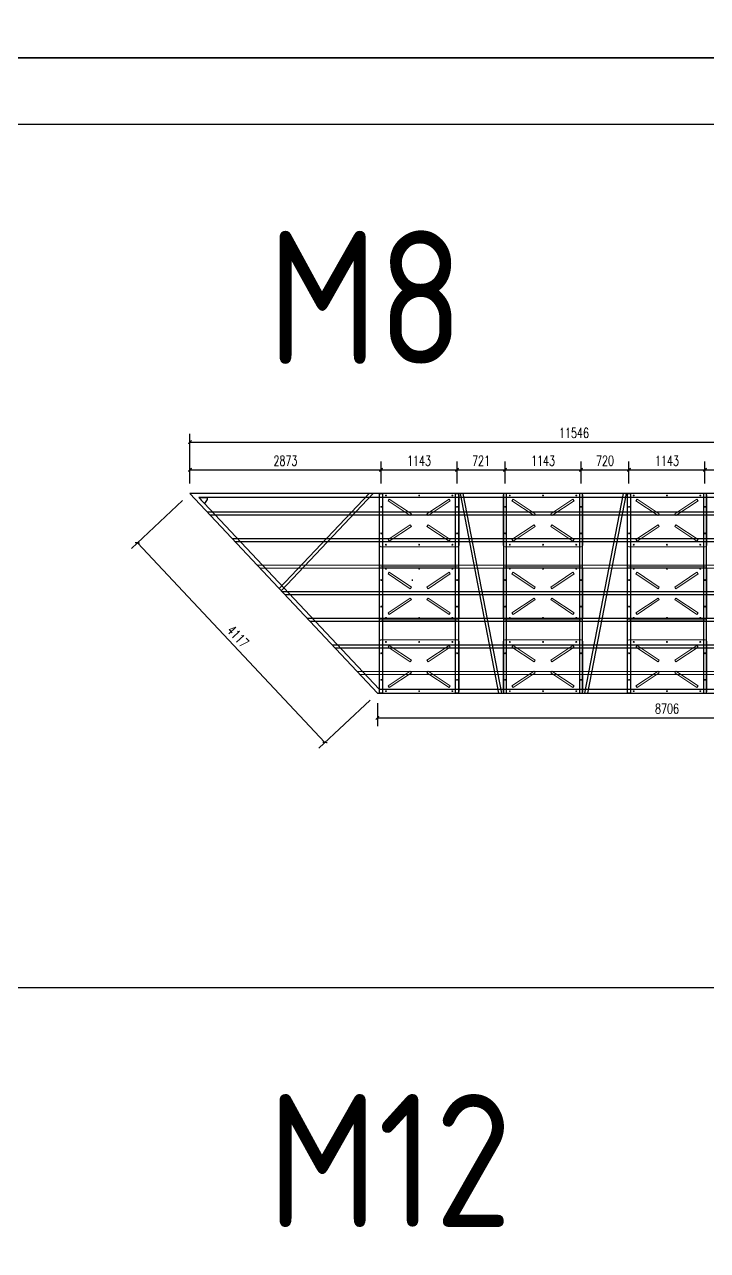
# Model space of a CAD drawing. Extents: x 1254079 to 1500931, y -102737 to 142253.
# Drawn here: x 1351550 to 1361818, y -16304 to 2121 of the extents above; entities that cross this region are included whole.
import ezdxf

# ---------------------------------------------------------------- set-up
doc = ezdxf.new("R2010")
doc.units = 0
doc.header["$LTSCALE"] = 1000
doc.header["$MEASUREMENT"] = 0
for name, color, linetype in [('14#槽钢', 3, 'Continuous'), ('DIM_MODI', 6, 'Continuous'), ('PUB_DIM', 3, 'Continuous'), ('PUB_TEXT', 7, 'Continuous'), ('W-float bowl浮筒', 253, 'Continuous'), ('W-FLOAT_BOWL浮筒', 253, 'Continuous'), ('W-STEEL_FRAME钢架', 3, 'Continuous'), ('W-STEEL_KEEL钢龙骨', 5, 'Continuous'), ('特殊段命名', 221, 'Continuous'), ('钢架', 90, 'Continuous')]:
    doc.layers.add(name, color=color, linetype=linetype)
doc.styles.add('_TCH_DIM_T3', font='SIMPLEX', dxfattribs={"width": 0.705882, "bigfont": 'GBCBIG'})
doc.styles.get("Standard").update_dxf_attribs({"font": 'gbenor.shx', "bigfont": 'gbcbig.shx'})
doc.dimstyles.new('_TCH_ARCH&&50', dxfattribs={"dimtxt": 148.75, "dimasz": 50, "dimexe": 125, "dimexo": 150, "dimgap": 63.125, "dimtad": 1, "dimdec": 0, "dimzin": 0, "dimdsep": 46, "dimtxsty": '_TCH_DIM_T3', "dimblk": 'ARCHTICK', "dimcen": 0.09, "dimclrt": 7, "dimazin": 2, "dimtfac": 1, "dimtdec": 0, "dimtix": 1, "dimtmove": 2, "dimatfit": 3, "dimfxl": 0, "dimtolj": 1, "dimtzin": 0, "dimarcsym": 0})

# ---------------------------------------------------------------- blocks, each defined once
blk = doc.blocks.new('_ArchTick')
at = {"color": 0, "linetype": 'ByBlock', "const_width": 0.4}
blk.add_lwpolyline([(-0.5, -0.5), (0.5, 0.5)], dxfattribs=at)
blk = doc.blocks.new('*D816')
at = {"layer": 'Defpoints', "color": 0, "transparency": 16777216}
for p in [(1354037, -4928), (1356856, -7928), (1356067, -8669)]:
    blk.add_point(p, dxfattribs=at)
at = {"layer": 'PUB_DIM', "color": 0, "lineweight": -2, "transparency": 16777216}
for p, q in [((1353927, -5031), (1353157, -5755)), ((1353248, -5669), (1356067, -8669)), ((1356747, -8031), (1355976, -8755))]:
    blk.add_line(p, q, dxfattribs=at)
at = {"layer": 'PUB_DIM', "color": 0, "lineweight": -2, "transparency": 16777216, "xscale": 50, "yscale": 50, "zscale": 50}
for p, rotation in [((1353248, -5669), 133.2190968203732), ((1356067, -8669), 313.2190968203732)]:
    blk.add_blockref('_ArchTick', p, dxfattribs=dict(at, rotation=rotation))
at = {"layer": 'PUB_DIM', "color": 7, "transparency": 16777216, "insert": (1354758, -7075), "char_height": 148.8, "attachment_point": 5, "rotation": 313.2191, "style": '_TCH_DIM_T3'}
blk.add_mtext('\\A1;4117', dxfattribs=at)
blk = doc.blocks.new('*D876')
at = {"layer": 'Defpoints', "color": 0, "transparency": 16777216}
for p in [(1356910, -4572), (1354037, -4928), (1356910, -4928)]:
    blk.add_point(p, dxfattribs=at)
at = {"layer": 'PUB_DIM', "color": 0, "lineweight": -2, "transparency": 16777216}
for p, q in [((1354037, -4778), (1354037, -4447)), ((1354037, -4572), (1356910, -4572)), ((1356910, -4778), (1356910, -4447))]:
    blk.add_line(p, q, dxfattribs=at)
at = {"layer": 'PUB_DIM', "color": 0, "lineweight": -2, "transparency": 16777216, "xscale": 50, "yscale": 50, "zscale": 50, "rotation": 180}
blk.add_blockref('_ArchTick', (1354037, -4572), dxfattribs=at)
at = {"layer": 'PUB_DIM', "color": 0, "lineweight": -2, "transparency": 16777216, "xscale": 50, "yscale": 50, "zscale": 50}
blk.add_blockref('_ArchTick', (1356910, -4572), dxfattribs=at)
at = {"layer": 'PUB_DIM', "color": 7, "transparency": 16777216, "insert": (1355473, -4435), "char_height": 148.8, "attachment_point": 5, "style": '_TCH_DIM_T3'}
blk.add_mtext('\\A1;2873', dxfattribs=at)
blk = doc.blocks.new('*D877')
at = {"layer": 'Defpoints', "color": 0, "transparency": 16777216}
for p in [(1358053, -4572), (1356910, -4928), (1358053, -4928)]:
    blk.add_point(p, dxfattribs=at)
at = {"layer": 'PUB_DIM', "color": 0, "lineweight": -2, "transparency": 16777216}
for p, q in [((1356910, -4778), (1356910, -4447)), ((1356910, -4572), (1358053, -4572)), ((1358053, -4778), (1358053, -4447))]:
    blk.add_line(p, q, dxfattribs=at)
at = {"layer": 'PUB_DIM', "color": 0, "lineweight": -2, "transparency": 16777216, "xscale": 50, "yscale": 50, "zscale": 50, "rotation": 180}
blk.add_blockref('_ArchTick', (1356910, -4572), dxfattribs=at)
at = {"layer": 'PUB_DIM', "color": 0, "lineweight": -2, "transparency": 16777216, "xscale": 50, "yscale": 50, "zscale": 50}
blk.add_blockref('_ArchTick', (1358053, -4572), dxfattribs=at)
at = {"layer": 'PUB_DIM', "color": 7, "transparency": 16777216, "insert": (1357481, -4435), "char_height": 148.8, "attachment_point": 5, "style": '_TCH_DIM_T3'}
blk.add_mtext('\\A1;1143', dxfattribs=at)
blk = doc.blocks.new('*D878')
at = {"layer": 'Defpoints', "color": 0, "transparency": 16777216}
for p in [(1358774, -4572), (1358053, -4928), (1358774, -4928)]:
    blk.add_point(p, dxfattribs=at)
at = {"layer": 'PUB_DIM', "color": 0, "lineweight": -2, "transparency": 16777216}
for p, q in [((1358053, -4778), (1358053, -4447)), ((1358053, -4572), (1358774, -4572)), ((1358774, -4778), (1358774, -4447))]:
    blk.add_line(p, q, dxfattribs=at)
at = {"layer": 'PUB_DIM', "color": 0, "lineweight": -2, "transparency": 16777216, "xscale": 50, "yscale": 50, "zscale": 50, "rotation": 180}
blk.add_blockref('_ArchTick', (1358053, -4572), dxfattribs=at)
at = {"layer": 'PUB_DIM', "color": 0, "lineweight": -2, "transparency": 16777216, "xscale": 50, "yscale": 50, "zscale": 50}
blk.add_blockref('_ArchTick', (1358774, -4572), dxfattribs=at)
at = {"layer": 'PUB_DIM', "color": 7, "transparency": 16777216, "insert": (1358414, -4435), "char_height": 148.8, "attachment_point": 5, "style": '_TCH_DIM_T3'}
blk.add_mtext('\\A1;721', dxfattribs=at)
blk = doc.blocks.new('*D879')
at = {"layer": 'Defpoints', "color": 0, "transparency": 16777216}
for p in [(1359917, -4572), (1358774, -4928), (1359917, -4928)]:
    blk.add_point(p, dxfattribs=at)
at = {"layer": 'PUB_DIM', "color": 0, "lineweight": -2, "transparency": 16777216}
for p, q in [((1358774, -4778), (1358774, -4447)), ((1358774, -4572), (1359917, -4572)), ((1359917, -4778), (1359917, -4447))]:
    blk.add_line(p, q, dxfattribs=at)
at = {"layer": 'PUB_DIM', "color": 0, "lineweight": -2, "transparency": 16777216, "xscale": 50, "yscale": 50, "zscale": 50, "rotation": 180}
blk.add_blockref('_ArchTick', (1358774, -4572), dxfattribs=at)
at = {"layer": 'PUB_DIM', "color": 0, "lineweight": -2, "transparency": 16777216, "xscale": 50, "yscale": 50, "zscale": 50}
blk.add_blockref('_ArchTick', (1359917, -4572), dxfattribs=at)
at = {"layer": 'PUB_DIM', "color": 7, "transparency": 16777216, "insert": (1359346, -4435), "char_height": 148.8, "attachment_point": 5, "style": '_TCH_DIM_T3'}
blk.add_mtext('\\A1;1143', dxfattribs=at)
blk = doc.blocks.new('*D880')
at = {"layer": 'Defpoints', "color": 0, "transparency": 16777216}
for p in [(1360637, -4572), (1359917, -4928), (1360637, -4928)]:
    blk.add_point(p, dxfattribs=at)
at = {"layer": 'PUB_DIM', "color": 0, "lineweight": -2, "transparency": 16777216}
for p, q in [((1359917, -4778), (1359917, -4447)), ((1359917, -4572), (1360637, -4572)), ((1360637, -4778), (1360637, -4447))]:
    blk.add_line(p, q, dxfattribs=at)
at = {"layer": 'PUB_DIM', "color": 0, "lineweight": -2, "transparency": 16777216, "xscale": 50, "yscale": 50, "zscale": 50, "rotation": 180}
blk.add_blockref('_ArchTick', (1359917, -4572), dxfattribs=at)
at = {"layer": 'PUB_DIM', "color": 0, "lineweight": -2, "transparency": 16777216, "xscale": 50, "yscale": 50, "zscale": 50}
blk.add_blockref('_ArchTick', (1360637, -4572), dxfattribs=at)
at = {"layer": 'PUB_DIM', "color": 7, "transparency": 16777216, "insert": (1360277, -4435), "char_height": 148.8, "attachment_point": 5, "style": '_TCH_DIM_T3'}
blk.add_mtext('\\A1;720', dxfattribs=at)
blk = doc.blocks.new('*D881')
at = {"layer": 'Defpoints', "color": 0, "transparency": 16777216}
for p in [(1361780, -4572), (1360637, -4928), (1361780, -4928)]:
    blk.add_point(p, dxfattribs=at)
at = {"layer": 'PUB_DIM', "color": 0, "lineweight": -2, "transparency": 16777216}
for p, q in [((1360637, -4778), (1360637, -4447)), ((1360637, -4572), (1361780, -4572)), ((1361780, -4778), (1361780, -4447))]:
    blk.add_line(p, q, dxfattribs=at)
at = {"layer": 'PUB_DIM', "color": 0, "lineweight": -2, "transparency": 16777216, "xscale": 50, "yscale": 50, "zscale": 50, "rotation": 180}
blk.add_blockref('_ArchTick', (1360637, -4572), dxfattribs=at)
at = {"layer": 'PUB_DIM', "color": 0, "lineweight": -2, "transparency": 16777216, "xscale": 50, "yscale": 50, "zscale": 50}
blk.add_blockref('_ArchTick', (1361780, -4572), dxfattribs=at)
at = {"layer": 'PUB_DIM', "color": 7, "transparency": 16777216, "insert": (1361209, -4435), "char_height": 148.8, "attachment_point": 5, "style": '_TCH_DIM_T3'}
blk.add_mtext('\\A1;1143', dxfattribs=at)
blk = doc.blocks.new('*D882')
at = {"layer": 'Defpoints', "color": 0, "transparency": 16777216}
for p in [(1362500, -4572), (1361780, -4928), (1362500, -4928)]:
    blk.add_point(p, dxfattribs=at)
at = {"layer": 'PUB_DIM', "color": 0, "lineweight": -2, "transparency": 16777216}
for p, q in [((1361780, -4778), (1361780, -4447)), ((1361780, -4572), (1362500, -4572)), ((1362500, -4778), (1362500, -4447))]:
    blk.add_line(p, q, dxfattribs=at)
at = {"layer": 'PUB_DIM', "color": 0, "lineweight": -2, "transparency": 16777216, "xscale": 50, "yscale": 50, "zscale": 50, "rotation": 180}
blk.add_blockref('_ArchTick', (1361780, -4572), dxfattribs=at)
at = {"layer": 'PUB_DIM', "color": 0, "lineweight": -2, "transparency": 16777216, "xscale": 50, "yscale": 50, "zscale": 50}
blk.add_blockref('_ArchTick', (1362500, -4572), dxfattribs=at)
at = {"layer": 'PUB_DIM', "color": 7, "transparency": 16777216, "insert": (1362140, -4435), "char_height": 148.8, "attachment_point": 5, "style": '_TCH_DIM_T3'}
blk.add_mtext('\\A1;720', dxfattribs=at)
blk = doc.blocks.new('*D886')
at = {"layer": 'Defpoints', "color": 0, "transparency": 16777216}
for p in [(1356856, -7928), (1365562, -7928), (1365562, -8299)]:
    blk.add_point(p, dxfattribs=at)
at = {"layer": 'PUB_DIM', "color": 0, "lineweight": -2, "transparency": 16777216}
for p, q in [((1356856, -8078), (1356856, -8424)), ((1365562, -8078), (1365562, -8424)), ((1356856, -8299), (1365562, -8299))]:
    blk.add_line(p, q, dxfattribs=at)
at = {"layer": 'PUB_DIM', "color": 0, "lineweight": -2, "transparency": 16777216, "xscale": 50, "yscale": 50, "zscale": 50, "rotation": 180}
blk.add_blockref('_ArchTick', (1356856, -8299), dxfattribs=at)
at = {"layer": 'PUB_DIM', "color": 0, "lineweight": -2, "transparency": 16777216, "xscale": 50, "yscale": 50, "zscale": 50}
blk.add_blockref('_ArchTick', (1365562, -8299), dxfattribs=at)
at = {"layer": 'PUB_DIM', "color": 7, "transparency": 16777216, "insert": (1361209, -8161), "char_height": 148.8, "attachment_point": 5, "style": '_TCH_DIM_T3'}
blk.add_mtext('\\A1;8706', dxfattribs=at)
blk = doc.blocks.new('*D887')
at = {"layer": 'Defpoints', "color": 0, "transparency": 16777216}
for p in [(1365583, -4154), (1354037, -4928), (1365583, -4928)]:
    blk.add_point(p, dxfattribs=at)
at = {"layer": 'PUB_DIM', "color": 0, "lineweight": -2, "transparency": 16777216}
for p, q in [((1354037, -4778), (1354037, -4029)), ((1365583, -4778), (1365583, -4029)), ((1354037, -4154), (1365583, -4154))]:
    blk.add_line(p, q, dxfattribs=at)
at = {"layer": 'PUB_DIM', "color": 0, "lineweight": -2, "transparency": 16777216, "xscale": 50, "yscale": 50, "zscale": 50, "rotation": 180}
blk.add_blockref('_ArchTick', (1354037, -4154), dxfattribs=at)
at = {"layer": 'PUB_DIM', "color": 0, "lineweight": -2, "transparency": 16777216, "xscale": 50, "yscale": 50, "zscale": 50}
blk.add_blockref('_ArchTick', (1365583, -4154), dxfattribs=at)
at = {"layer": 'PUB_DIM', "color": 7, "transparency": 16777216, "insert": (1359810, -4017), "char_height": 148.8, "attachment_point": 5, "style": '_TCH_DIM_T3'}
blk.add_mtext('\\A1;11546', dxfattribs=at)
blk = doc.blocks.new('$matou$00000145')
at = {"layer": 'W-float bowl浮筒', "lineweight": 0}
for p, q in [((-600, -375), (-600, 375)), ((-575, 400), (575, 400)), ((-507, 370), (-493, 370)), ((-500, 377), (-500, 363)), ((-7, 370), (7, 370)), ((0, 377), (0, 363)), ((493, 370), (507, 370)), ((500, 377), (500, 363)), ((600, 375), (600, -375)), ((-577, 200), (-563, 200)), ((-570, 207), (-570, 193)), ((563, 200), (577, 200)), ((570, 207), (570, 193)), ((-577, -200), (-563, -200)), ((-570, -193), (-570, -207)), ((-500, -377), (-500, -363)), ((0, -377), (0, -363)), ((500, -377), (500, -363)), ((563, -200), (577, -200)), ((570, -193), (570, -207)), ((575, -400), (-575, -400)), ((-507, -370), (-493, -370)), ((-7, -370), (7, -370)), ((493, -370), (507, -370))]:
    blk.add_line(p, q, dxfattribs=at)
at = {"layer": 'W-float bowl浮筒', "lineweight": 0, "ltscale": 100}
for points in [[(-450, 316), (-117, 95), (-133, 70), (-467, 291)], [(450, 316), (117, 95), (133, 70), (467, 291)], [(-450, -316), (-117, -95), (-133, -70), (-467, -291)], [(450, -316), (117, -95), (133, -70), (467, -291)]]:
    blk.add_lwpolyline(points, close=True, dxfattribs=at)
at = {"layer": 'W-float bowl浮筒', "lineweight": 0}
for centre in [(-500, 370), (0, 370), (500, 370), (-570, 200), (570, 200), (-570, -200), (-500, -370), (0, -370), (500, -370), (570, -200)]:
    blk.add_circle(centre, 7, dxfattribs=at)
for centre, start, end in [((-575, 375), 90, 180), ((575, 375), 0, 90), ((-575, -375), 180, 270), ((575, -375), 270, 0)]:
    blk.add_arc(centre, 25, start, end, dxfattribs=at)

msp = doc.modelspace()

# ---------------------------------------------------------------- linework, layer by layer
at = {"layer": '14#槽钢'}
msp.add_lwpolyline([(1283443.8, 63511.5), (1372490.4, 63511.5), (1372490.4, 1620.5), (1283443.8, 1620.5)], close=True, dxfattribs=at)
for points in [[(1358097.2, -4928.1), (1358678.1, -7928.2)], [(1358141, -4928.1), (1358721.9, -7928.2)], [(1360550.4, -4928.1), (1359969.5, -7928.2)], [(1360594.2, -4928.1), (1360013.3, -7928.2)]]:
    msp.add_lwpolyline(points, dxfattribs=at)
at = {"layer": 'DIM_MODI'}
msp.add_lwpolyline([(1284443.8, -12352.3), (1371490.4, -12352.3)], dxfattribs=at)
at = {"layer": 'PUB_DIM'}
for p, q in [((1357371.7, -6228.1), (1357385.7, -6228.1)), ((1357378.7, -6221.1), (1357378.7, -6235.1)), ((1358022.1, -6628.1), (1358036.1, -6628.1)), ((1358029.1, -6621.1), (1358029.1, -6635.1))]:
    msp.add_line(p, q, dxfattribs=at)
at = {"layer": 'W-STEEL_FRAME钢架'}
for points in [[(1356888.5, -4928.1), (1356931.5, -4928.1), (1356931.5, -7928.1), (1356888.5, -7928.1)], [(1358031.5, -4928.1), (1358074.5, -4928.1), (1358074.5, -7928.1), (1358031.5, -7928.1)], [(1358795.7, -4928.1), (1358752.7, -4928.1), (1358752.7, -7928.1), (1358795.7, -7928.1)], [(1359938.7, -4928.1), (1359895.7, -4928.1), (1359895.7, -7928.1), (1359938.7, -7928.1)], [(1360615.7, -4928.1), (1360658.7, -4928.1), (1360658.7, -7928.1), (1360615.7, -7928.1)], [(1361801.7, -4928.1), (1361758.7, -4928.1), (1361758.7, -7928.1), (1361801.7, -7928.1)]]:
    msp.add_lwpolyline(points, close=True, dxfattribs=at)
at = {"layer": 'W-STEEL_FRAME钢架', "color": 1}
msp.add_lwpolyline([(1354255.2, -5075.8), (1354226.4, -5046.8), (1354170.9, -4986.1), (1354294.3, -4986.1), (1354293.7, -5018.6)], close=True, dxfattribs=at)
at = {"layer": 'W-STEEL_KEEL钢龙骨'}
for p, q in [((1365588.8, -5210.1), (1354301.9, -5210.2)), ((1354339.5, -5250.2), (1365588.4, -5250.1)), ((1365584.7, -5610.1), (1354677.7, -5610.2)), ((1354715.3, -5650.2), (1365584.3, -5650.1)), ((1365580.8, -6008.6), (1355050.7, -6007.1)), ((1355088.3, -6047.1), (1365580.4, -6048.6)), ((1365576.8, -6407.9), (1355427.3, -6407.9)), ((1355464.9, -6447.9), (1365576.4, -6447.9)), ((1365572.8, -6808), (1355801.5, -6806.1)), ((1355839.1, -6846.1), (1365572.4, -6848)), ((1365568.8, -7207.6), (1356179.7, -7208.5)), ((1356217.3, -7248.5), (1365568.4, -7247.6)), ((1365564.7, -7608.7), (1356552.4, -7605.1)), ((1356590, -7645.2), (1365564.3, -7648.7))]:
    msp.add_line(p, q, dxfattribs=at)
at = {"layer": '特殊段命名'}
for points in [[(1283443.8, 1620.5), (1372490.4, 1620.5), (1372490.4, -88861.8), (1283443.8, -88861.8)], [(1284443.8, 620.5), (1371490.4, 620.5), (1371490.4, -87216.1), (1284443.8, -87216.1)]]:
    msp.add_lwpolyline(points, close=True, dxfattribs=at)
at = {"layer": '钢架'}
for points in [[(1354036.8, -4928.1), (1356855.9, -7928.1), (1365561.5, -7928.1), (1365591.6, -4928.1)], [(1354170.9, -4986.1), (1356881, -7870.1), (1365504.1, -7870.1), (1365533, -4986.1)]]:
    msp.add_lwpolyline(points, close=True, dxfattribs=at)
for points in [[(1356732.2, -4928.1), (1355379.1, -6356.6)], [(1356791.4, -4928.1), (1355408.6, -6388)]]:
    msp.add_lwpolyline(points, dxfattribs=at)

# ---------------------------------------------------------------- block references
at = {"layer": 'W-FLOAT_BOWL浮筒'}
for p in [(1357483, -5328.1), (1359345.7, -5328.1), (1361208.7, -5328.1), (1357483, -6428.1), (1359345.7, -6428.1), (1361208.7, -6428.1), (1357483, -7528.1), (1359345.7, -7528.1), (1361208.7, -7528.1)]:
    msp.add_blockref('$matou$00000145', p, dxfattribs=at)

# ---------------------------------------------------------------- texts
at = {"layer": 'PUB_TEXT'}
for s, p in [('M8', (1355200.7, -2979.5)), ('M12', (1355200.7, -15952.3))]:
    msp.add_text(s, height=2000, dxfattribs=at).set_placement(p)

# ---------------------------------------------------------------- dimensions: what is measured, and where the dimension line sits
at = {"layer": 'PUB_DIM'}
for p1, p2, distance, picture, middle in [((1354036.8, -4928.1), (1365582.7, -4928.1), 773.6, '*D887', (1359809.7, -4017)), ((1354036.8, -4928.1), (1356910, -4928.1), 356, '*D876', (1355473.4, -4434.6)), ((1356910, -4928.1), (1358053, -4928.1), 356, '*D877', (1357481.5, -4434.6)), ((1358053, -4928.1), (1358774.2, -4928.1), 356, '*D878', (1358413.6, -4434.6)), ((1358774.2, -4928.1), (1359917.2, -4928.1), 356, '*D879', (1359345.7, -4434.6)), ((1359917.2, -4928.1), (1360637.2, -4928.1), 356, '*D880', (1360277.2, -4434.6)), ((1360637.2, -4928.1), (1361780.2, -4928.1), 356, '*D881', (1361208.7, -4434.6)), ((1361780.2, -4928.1), (1362500.2, -4928.1), 356, '*D882', (1362140.2, -4434.6)), ((1354036.8, -4928.1), (1356855.9, -7928.1), -1082.1, '*D816', (1354758, -7075)), ((1356855.9, -7928.1), (1365561.5, -7928.1), -370.6, '*D886', (1361208.7, -8161.2))]:
    dim = msp.add_aligned_dim(p1=p1, p2=p2, distance=distance, dimstyle='_TCH_ARCH&&50', dxfattribs=at)
    dim.commit()
    dim.dimension.update_dxf_attribs({"geometry": picture, "text_midpoint": middle})

doc.saveas('drawing.dxf')
